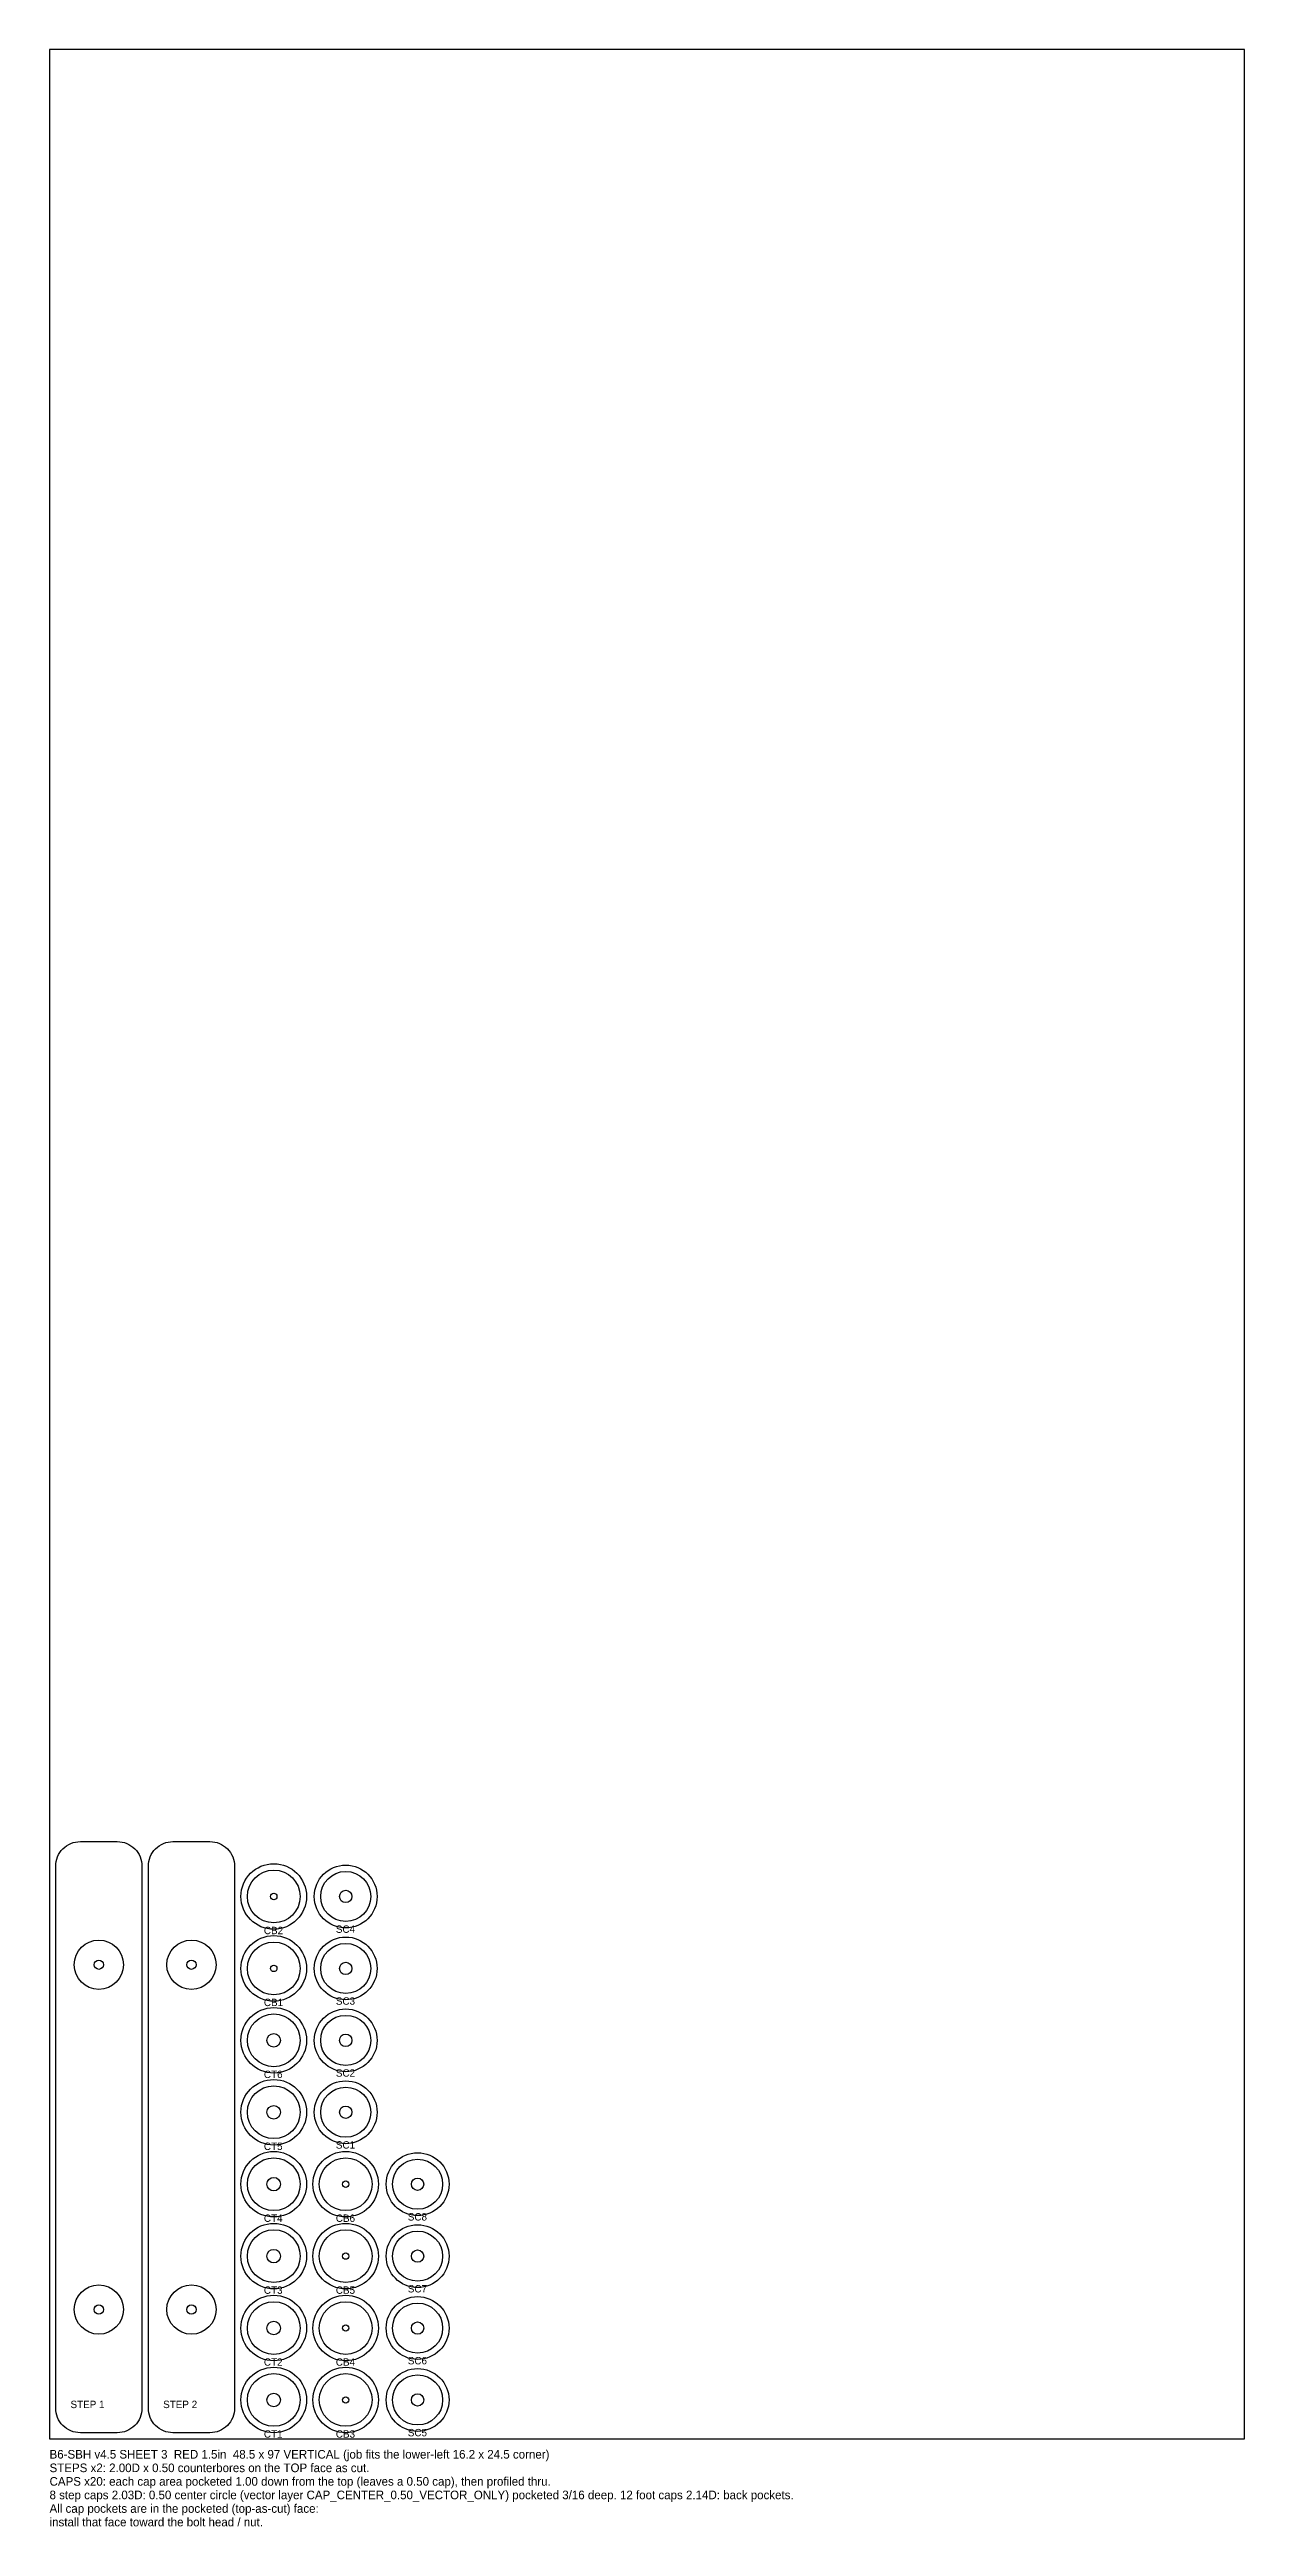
# Model space of a CAD drawing. Extents: x 0 to 48, y -4 to 97.
import ezdxf

# ---------------------------------------------------------------- set-up
doc = ezdxf.new("R2010")
doc.units = 0
for name, color, linetype in [('CAP_CENTER_0.50_VECTOR_ONLY', 6, 'Continuous'), ('DRILL_0.375_THRU', 3, 'Continuous'), ('NOTES', 2, 'Continuous'), ('OUTSIDE_PROFILE', 7, 'Continuous'), ('POCKET_0.26D_1.12DEEP', 5, 'Continuous'), ('POCKET_0.50D_1.19DEEP', 5, 'Continuous'), ('POCKET_0.55D_1.18DEEP', 5, 'Continuous'), ('POCKET_2.00D_0.50DEEP', 5, 'Continuous'), ('POCKET_2.55D_1.00DEEP', 5, 'Continuous'), ('POCKET_2.66D_1.00DEEP', 5, 'Continuous'), ('SHEET', 8, 'Continuous')]:
    doc.layers.add(name, color=color, linetype=linetype)

msp = doc.modelspace()

# ---------------------------------------------------------------- linework, layer by layer
at = {"layer": 'CAP_CENTER_0.50_VECTOR_ONLY'}
for centre in [(12.02, 22.02), (12.02, 19.1), (12.02, 16.18), (12.02, 13.26), (14.94, 10.34), (14.94, 7.42), (14.94, 4.5), (14.94, 1.58)]:
    msp.add_circle(centre, 0.25, dxfattribs=at)
at = {"layer": 'DRILL_0.375_THRU'}
for centre in [(2, 19.25), (5.76, 19.25), (2, 5.25), (5.76, 5.25)]:
    msp.add_circle(centre, 0.1875, dxfattribs=at)
at = {"layer": 'OUTSIDE_PROFILE'}
for points in [[(2.9451, 24.2308), (3.0403, 24.2069), (3.1327, 24.1739), (3.2214, 24.1319), (3.3056, 24.0815), (3.3844, 24.023), (3.4571, 23.9571), (3.523, 23.8844), (3.5815, 23.8056), (3.6319, 23.7214), (3.6739, 23.6327), (3.7069, 23.5403), (3.7308, 23.4451), (3.7452, 23.348), (3.75, 23.25), (3.75, 1.25), (3.7452, 1.152), (3.7308, 1.0549), (3.7069, 0.9597), (3.6739, 0.8673), (3.6319, 0.7786), (3.5815, 0.6944), (3.523, 0.6156), (3.4571, 0.5429), (3.3844, 0.477), (3.3056, 0.4185), (3.2214, 0.3681), (3.1327, 0.3261), (3.0403, 0.2931), (2.9451, 0.2692), (2.848, 0.2548), (2.75, 0.25), (1.25, 0.25), (1.152, 0.2548), (1.0549, 0.2692), (0.9597, 0.2931), (0.8673, 0.3261), (0.7786, 0.3681), (0.6944, 0.4185), (0.6156, 0.477), (0.5429, 0.5429), (0.477, 0.6156), (0.4185, 0.6944), (0.3681, 0.7786), (0.3261, 0.8673), (0.2931, 0.9597), (0.2692, 1.0549), (0.2548, 1.152), (0.25, 1.25), (0.25, 23.25), (0.2548, 23.348), (0.2692, 23.4451), (0.2931, 23.5403), (0.3261, 23.6327), (0.3681, 23.7214), (0.4185, 23.8056), (0.477, 23.8844), (0.5429, 23.9571), (0.6156, 24.023), (0.6944, 24.0815), (0.7786, 24.1319), (0.8673, 24.1739), (0.9597, 24.2069), (1.0549, 24.2308), (1.152, 24.2452), (1.25, 24.25), (2.75, 24.25), (2.848, 24.2452)], [(6.7051, 24.2308), (6.8003, 24.2069), (6.8927, 24.1739), (6.9814, 24.1319), (7.0656, 24.0815), (7.1444, 24.023), (7.2171, 23.9571), (7.283, 23.8844), (7.3415, 23.8056), (7.3919, 23.7214), (7.4339, 23.6327), (7.4669, 23.5403), (7.4908, 23.4451), (7.5052, 23.348), (7.51, 23.25), (7.51, 1.25), (7.5052, 1.152), (7.4908, 1.0549), (7.4669, 0.9597), (7.4339, 0.8673), (7.3919, 0.7786), (7.3415, 0.6944), (7.283, 0.6156), (7.2171, 0.5429), (7.1444, 0.477), (7.0656, 0.4185), (6.9814, 0.3681), (6.8927, 0.3261), (6.8003, 0.2931), (6.7051, 0.2692), (6.608, 0.2548), (6.51, 0.25), (5.01, 0.25), (4.912, 0.2548), (4.8149, 0.2692), (4.7197, 0.2931), (4.6273, 0.3261), (4.5386, 0.3681), (4.4544, 0.4185), (4.3756, 0.477), (4.3029, 0.5429), (4.237, 0.6156), (4.1785, 0.6944), (4.1281, 0.7786), (4.0861, 0.8673), (4.0531, 0.9597), (4.0292, 1.0549), (4.0148, 1.152), (4.01, 1.25), (4.01, 23.25), (4.0148, 23.348), (4.0292, 23.4451), (4.0531, 23.5403), (4.0861, 23.6327), (4.1281, 23.7214), (4.1785, 23.8056), (4.237, 23.8844), (4.3029, 23.9571), (4.3756, 24.023), (4.4544, 24.0815), (4.5386, 24.1319), (4.6273, 24.1739), (4.7197, 24.2069), (4.8149, 24.2308), (4.912, 24.2452), (5.01, 24.25), (6.51, 24.25), (6.608, 24.2452)]]:
    msp.add_lwpolyline(points, close=True, dxfattribs=at)
for centre, radius in [((9.1, 22.02), 1.07), ((12.02, 22.02), 1.015), ((9.1, 19.1), 1.07), ((12.02, 19.1), 1.015), ((9.1, 16.18), 1.07), ((12.02, 16.18), 1.015), ((9.1, 13.26), 1.07), ((12.02, 13.26), 1.015), ((9.1, 10.34), 1.07), ((12.02, 10.34), 1.07), ((14.94, 10.34), 1.015), ((9.1, 7.42), 1.07), ((12.02, 7.42), 1.07), ((14.94, 7.42), 1.015), ((9.1, 4.5), 1.07), ((12.02, 4.5), 1.07), ((14.94, 4.5), 1.015), ((9.1, 1.58), 1.07), ((12.02, 1.58), 1.07), ((14.94, 1.58), 1.015)]:
    msp.add_circle(centre, radius, dxfattribs=at)
at = {"layer": 'POCKET_0.26D_1.12DEEP'}
for centre in [(9.1, 22.02), (9.1, 19.1), (12.02, 10.34), (12.02, 7.42), (12.02, 4.5), (12.02, 1.58)]:
    msp.add_circle(centre, 0.13, dxfattribs=at)
at = {"layer": 'POCKET_0.50D_1.19DEEP'}
for centre in [(12.02, 22.02), (12.02, 19.1), (12.02, 16.18), (12.02, 13.26), (14.94, 10.34), (14.94, 7.42), (14.94, 4.5), (14.94, 1.58)]:
    msp.add_circle(centre, 0.25, dxfattribs=at)
at = {"layer": 'POCKET_0.55D_1.18DEEP'}
for centre in [(9.1, 16.18), (9.1, 13.26), (9.1, 10.34), (9.1, 7.42), (9.1, 4.5), (9.1, 1.58)]:
    msp.add_circle(centre, 0.275, dxfattribs=at)
at = {"layer": 'POCKET_2.00D_0.50DEEP'}
for centre in [(2, 19.25), (5.76, 19.25), (2, 5.25), (5.76, 5.25)]:
    msp.add_circle(centre, 1, dxfattribs=at)
at = {"layer": 'POCKET_2.55D_1.00DEEP'}
for centre in [(12.02, 22.02), (12.02, 19.1), (12.02, 16.18), (12.02, 13.26), (14.94, 10.34), (14.94, 7.42), (14.94, 4.5), (14.94, 1.58)]:
    msp.add_circle(centre, 1.275, dxfattribs=at)
at = {"layer": 'POCKET_2.66D_1.00DEEP'}
for centre in [(9.1, 22.02), (9.1, 19.1), (9.1, 16.18), (9.1, 13.26), (9.1, 10.34), (12.02, 10.34), (9.1, 7.42), (12.02, 7.42), (9.1, 4.5), (12.02, 4.5), (9.1, 1.58), (12.02, 1.58)]:
    msp.add_circle(centre, 1.33, dxfattribs=at)
at = {"layer": 'SHEET'}
msp.add_lwpolyline([(0, 0), (48.5, 0), (48.5, 97), (0, 97)], close=True, dxfattribs=at)

# ---------------------------------------------------------------- texts
at = {"layer": 'NOTES'}
for s, height, p in [('CB2', 0.3, (8.7, 20.49)), ('SC4', 0.3, (11.62, 20.545)), ('CB1', 0.3, (8.7, 17.57)), ('SC3', 0.3, (11.62, 17.625)), ('CT6', 0.3, (8.7, 14.65)), ('SC2', 0.3, (11.62, 14.705)), ('SC1', 0.3, (11.62, 11.785)), ('CT5', 0.3, (8.7, 11.73)), ('CT4', 0.3, (8.7, 8.81)), ('CB6', 0.3, (11.62, 8.81)), ('SC8', 0.3, (14.54, 8.865)), ('CT3', 0.3, (8.7, 5.89)), ('CB5', 0.3, (11.62, 5.89)), ('SC7', 0.3, (14.54, 5.945)), ('CT2', 0.3, (8.7, 2.97)), ('CB4', 0.3, (11.62, 2.97)), ('SC6', 0.3, (14.54, 3.025)), ('STEP 1', 0.3, (0.85, 1.25)), ('STEP 2', 0.3, (4.61, 1.25)), ('CT1', 0.3, (8.7, 0.05)), ('CB3', 0.3, (11.62, 0.05)), ('SC5', 0.3, (14.54, 0.105)), ('STEPS x2: 2.00D x 0.50 counterbores on the TOP face as cut.', 0.35, (0, -1.35)), ('B6-SBH v4.5 SHEET 3  RED 1.5in  48.5 x 97 VERTICAL (job fits the lower-left 16.2 x 24.5 corner)', 0.35, (0, -0.8)), ('CAPS x20: each cap area pocketed 1.00 down from the top (leaves a 0.50 cap), then profiled thru.', 0.35, (0, -1.9)), ('All cap pockets are in the pocketed (top-as-cut) face:', 0.35, (0, -3)), ('8 step caps 2.03D: 0.50 center circle (vector layer CAP_CENTER_0.50_VECTOR_ONLY) pocketed 3/16 deep. 12 foot caps 2.14D: back pockets.', 0.35, (0, -2.45)), ('install that face toward the bolt head / nut.', 0.35, (0, -3.55))]:
    msp.add_text(s, height=height, dxfattribs=at).set_placement(p)

doc.saveas('drawing.dxf')
